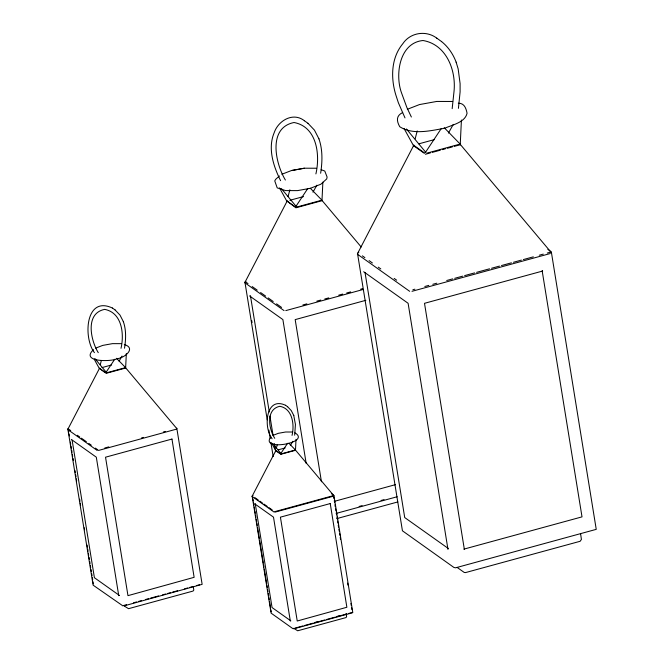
<?xml version="1.0" encoding="UTF-8"?>
<svg xmlns="http://www.w3.org/2000/svg" width="664" height="664" viewBox="0 0 664 664"><rect width="100%" height="100%" fill="white"/><g stroke="black" fill="none" stroke-linecap="round" stroke-linejoin="round"><path stroke-width="1" d="M126.326 353.588L125.629 368.039L106.041 373.359M296.011 439.352L295.48 450.3L280.797 454.284M321.974 200.735L322.87 182.152M460.227 144.818L461.422 120.035M121.014 348.318C124.351 333.975 122.093 312.678 104.68 309.374C84.809 313.292 90.661 340.358 98.272 352.659M124.517 348.235C125.911 339.412 126.351 330.099 123.321 321.542M315.898 173.91C320.338 154.646 316.902 126.774 294.044 122.508C267.526 127.745 275.386 163.543 285.387 180.01M320.646 173.246C322.405 161.817 322.795 149.79 318.903 138.743M292.044 435.385C294.617 424.761 292.542 408.534 279.776 406.302C265.484 409.373 268.746 429.044 274.747 438.306M294.683 435.194L295.43 424.479L293.754 415.423M452.176 108.655L454.051 91.117C456.143 69.562 445.992 44.372 422.993 40.512C399.139 42.861 395.005 74.99 401.471 92.736L406.957 107.726L411.373 117.013M458.426 108.348L460.102 91.898L460.102 83.614L458.16 68.89L456.126 62.15M100.305 364.577L101.335 360.61M288.085 196.577L289.853 189.804M276.448 447.851L277.187 445.021M415.166 138.809L417.224 130.924M99.558 368.18L67.794 429.376L68.35 429.052M287.221 200.918L244.858 282.515L245.398 282.159M357.879 252.934L413.888 145.059M275.933 450.399L252.104 496.298L252.527 496.058M119.105 361.208L122.01 356.062M312.968 192.17L316.902 185.198M448.391 133.107L453.304 124.392M290.351 445.602L292.774 441.319M104.646 372.28L99.426 368.288M295.198 207.234L287.031 201.067M413.365 145.715L413.639 145.258M105.75 372.786L114.706 359.274M295.472 207.06L307.781 188.493M425.458 152.405L441.12 128.766M280.582 453.861L287.595 443.278M352.8 612.615L333.917 495.485L331.386 493.651M279.403 175.977L275.651 179.346L274.755 180.923L277.203 187.87L285.636 190.593L297.497 190.618L310.387 188.285L320.845 184.235L326.713 178.931L327.103 177.056L324.779 171.038L321.144 169.71M93.516 349.637C79.796 362.403 111.925 361.805 116.939 358.701C124.002 358.402 136.867 348.168 124.284 344.55M402.666 112.515C395.968 115.843 396.524 120.881 399.736 126.724C412.9 135.165 430.355 130.767 444.78 128.218C452.151 124.907 465.041 122.525 467.066 113.237C466.078 108.332 464.36 103.061 458.301 103.202M270.904 436.937C259.234 451.736 311.964 442.805 294.907 432.82M245.896 281.362L244.941 282.217L267.235 419.872M358.792 252.312L357.514 253.457L402.434 530.802L453.944 567.471L455.62 567.811L596.239 529.357L551.327 251.913L547.841 249.349M68.566 428.504L67.852 429.151L93.118 585.158L123.031 605.975M407.347 109.278L419.507 104.563L436.796 101.443L452.699 101.468M281.868 174.258L291.43 170.548L304.394 168.208L316.33 168.233M95.707 348.119L102.721 345.404L112.448 343.645L121.396 343.661M273.228 435.285L278.307 433.318L285.595 432.007L292.309 432.015M252.992 495.551L252.154 496.132L271.103 613.138L292.832 628.609L293.87 628.733M458.558 144.495L427.043 153.102M320.72 200.495L297.082 206.952M124.691 367.856L106.962 372.703M550.323 253.523L411.995 291.313M176.3 429.193L98.496 450.449M294.783 450.167L281.486 453.794M333.494 496.166L275.137 512.102M418.768 143.856L434.546 139.548M425.408 154.264L430.396 152.903M432.389 152.355L440.373 150.18M442.365 149.632L445.361 148.819M447.353 148.271L452.342 146.91M454.334 146.362L460.318 144.727M289.869 200.296L303.539 196.561M295.862 207.824L322.04 200.669M302.892 304.95L306.868 303.863M316.828 301.141L320.803 300.053M324.787 298.966L328.771 297.879M338.723 295.156L342.707 294.069M346.691 292.982L350.667 291.894M360.627 289.18L362.61 288.632M363.498 289.396L285.794 310.611M102.015 367.582L111.652 364.951M365.847 300.311L295.181 319.616L321.451 481.774M412.883 289.745L414.875 289.205M424.827 286.483L428.811 285.396M432.787 284.308L436.771 283.221M446.723 280.498L452.699 278.872M454.691 278.324L462.65 276.149M464.642 275.61L474.594 272.887M476.586 272.34L489.526 268.812M491.518 268.264L499.486 266.09M501.478 265.542L511.429 262.828M513.421 262.28L521.381 260.105M523.373 259.566L533.325 256.844M539.301 255.208L543.285 254.121M547.26 253.034L550.249 252.22M104.821 447.976L108.788 446.889M141.532 437.941L143.524 437.402M163.369 431.982L165.353 431.442M278.291 449.819L285.155 447.943M274.672 511.67L333.461 495.61M334.689 501.254L395.395 484.67M359.108 506.466L362.096 505.644M381.053 500.473L384.041 499.652M336.291 513.372L397.147 496.747M336.914 518.576L397.852 501.926M123.554 605.51L126.55 604.696M133.555 602.779L136.56 601.957M138.56 601.41L141.565 600.588M145.565 599.501L148.57 598.679M150.57 598.131L158.58 595.94M162.58 594.853L165.585 594.031M167.585 593.483L170.59 592.661M172.59 592.114L177.595 590.752M184.6 588.835L187.597 588.014M189.605 587.466L192.601 586.652M196.61 585.557L199.607 584.735M124.4 605.784L202.138 584.345L176.798 428.18M314.163 622.691L317.151 621.869M336.084 616.698L339.072 615.885M294.924 628.136L302.892 625.953M304.884 625.413L312.86 623.23M314.852 622.691L324.82 619.969M326.812 619.421L334.781 617.246M336.772 616.698L346.741 613.976M348.733 613.436L351.721 612.615M294.559 628.609L352.36 612.822M304.394 168.208L291.43 170.548M436.821 38.188C426.172 30.029 410.219 32.494 402.791 43.758C391.079 57.876 390.656 77.796 395.736 94.661L398.342 102.679L404.99 117.893M304.419 120.765C293.197 111.834 278.307 120.524 274.215 132.626C267.542 148.412 273.394 166.149 280.598 180.666M112.465 308.063C85.282 295.231 83.1 338.076 94.437 352.65M285.611 405.314C265.509 395.844 263.326 427.873 272.091 438.755M424.719 153.102L413.871 145.391M295.339 206.952L287.205 201.175M409.671 291.313L357.381 254.188M284.059 310.611L244.842 282.764M280.507 453.794L275.967 450.582M105.568 372.653L99.608 368.42M274.091 512.068L252.137 496.481M97.193 450.441L67.778 429.566M441.519 41.541C448.266 46.912 453.205 54.249 456.193 62.3M424.005 153.11L413.464 145.623L404.102 128.575M307.947 123.28L314.437 130.119L318.952 138.851M362.386 255.856L364.893 257.632M369.076 260.603L372.421 262.977M378.272 267.135L380.787 268.912M394.167 278.415L396.674 280.2M363.673 271.742L408.111 303.29L447.976 549.427M245.456 281.785L247.979 283.578M252.179 286.566L257.225 290.143M260.587 292.534L265.633 296.111M268.156 297.904L273.203 301.489M276.564 303.871L281.611 307.457M249.556 295.928L282.889 319.591L306.179 463.397M287.595 406.733L291.247 410.576L293.787 415.49M115.104 309.947L119.977 315.076L123.363 321.625M448.324 548.505L404.716 517.555L365.017 272.439M457.189 567.463L464.194 572.426L465.497 572.6L580.137 541.284L581.415 539.45L580.626 533.989M280.158 453.769L275.751 450.64L271.593 443.071M254.91 497.643L258.205 499.984M259.848 501.154L262.322 502.905M263.965 504.076L267.26 506.416M268.903 507.578L272.198 509.919M68.234 428.828L70.708 430.587M77.298 435.26L79.763 437.012M81.406 438.182L86.353 441.684M88.818 443.444L91.292 445.195M95.409 448.117L97.874 449.868M71.314 439.435L96.313 457.181L118.74 595.633L119.404 595.45L94.404 577.705L72.144 440.274M290.815 620.857L272.066 607.552L255.25 503.71L254.752 503.843L273.502 517.156L290.317 620.998M293.745 628.285L297.671 630.783L346.035 617.57L346.616 616.64L346.118 613.478M124.375 606.107L128.542 608.68L193.033 591.068L193.788 590.072L193.348 586.951M436.729 38.122L441.626 41.608M304.353 120.715L308.021 123.33M285.57 405.289L287.637 406.758M112.407 308.03L115.162 309.988M444.216 127.687L459.803 143.714M310.32 188.261L321.658 199.905M288.848 443.203L295.306 449.835M116.507 358.294L125.388 367.416M459.579 143.573L551.344 252.611M321.484 199.806L361.191 246.983M295.214 449.777L333.926 495.776M125.264 367.341L176.881 428.678M406.451 129.007L425.89 152.471M281.503 188.717L296.7 207.06M272.597 443.386L281.27 453.861M94.935 358.618L106.672 372.786M279.511 187.879L286.898 201.35M94.238 359.241L99.318 368.495M333.627 496.63L333.959 498.664M334.282 500.697L334.614 502.731M334.947 504.773L335.278 506.806M335.602 508.84L335.934 510.873M336.266 512.907L336.59 514.94M336.922 516.982L337.254 519.016M337.586 521.049L337.91 523.083M338.242 525.116L338.574 527.15M338.897 529.191L339.229 531.225M339.561 533.258L339.885 535.292M340.217 537.325L340.549 539.359M347.637 583.108L347.961 585.15M350.932 603.46L351.256 605.493M351.588 607.527L351.92 609.569M250.444 295.688L269.277 411.954M269.933 416.037L273.07 435.418M274.398 443.577L275.718 451.736M251.731 320.538L252.063 322.571M268.887 430.064L270.207 438.223M270.862 442.307L273.178 456.575M252.934 498.946L253.266 500.98M253.598 503.013L253.922 505.047M254.254 507.08L254.586 509.122M254.918 511.156L255.242 513.189M255.574 515.222L255.906 517.256M256.229 519.289L256.561 521.331M256.893 523.365L257.217 525.398M257.549 527.432L259.367 538.629M259.69 540.662L263.317 563.047M263.649 565.081L263.981 567.114M264.305 569.148L266.613 583.39M266.945 585.424L267.277 587.457M267.6 589.499L267.932 591.533M268.264 593.566L268.588 595.6M268.92 597.633L269.252 599.667M269.584 601.708L270.572 607.809M270.895 609.842L271.227 611.876M68.4 429.849L68.732 431.89M69.064 433.932L69.396 435.966M70.384 442.083L70.716 444.125M71.048 446.166L71.38 448.2M71.704 450.242L72.036 452.284M72.368 454.317L72.7 456.359M73.032 458.401L73.355 460.442M75.007 470.635L75.339 472.677M75.671 474.71L76.003 476.752M76.327 478.794L76.659 480.836M79.63 499.187L79.962 501.229M80.294 503.262L80.626 505.304M84.262 527.739L84.585 529.772M87.067 545.069L87.399 547.111M87.723 549.145L88.055 551.186M88.387 553.228L88.719 555.27M89.051 557.303L89.374 559.345M89.706 561.387L90.038 563.421M90.37 565.462L90.702 567.504M91.026 569.538L91.358 571.579M91.69 573.621L92.022 575.663M92.346 577.697L92.678 579.738M93.01 581.78L93.342 583.814M542.604 271.053L424.503 303.315L464.368 549.452L463.912 549.128L582.013 516.866L542.148 270.729L542.604 271.053M171.968 439.053L105.534 457.197L127.961 595.649L194.129 577.323L171.968 439.053M330.24 503.561L280.416 517.165L297.231 621.006L346.865 607.261L330.24 503.561"/></g></svg>
